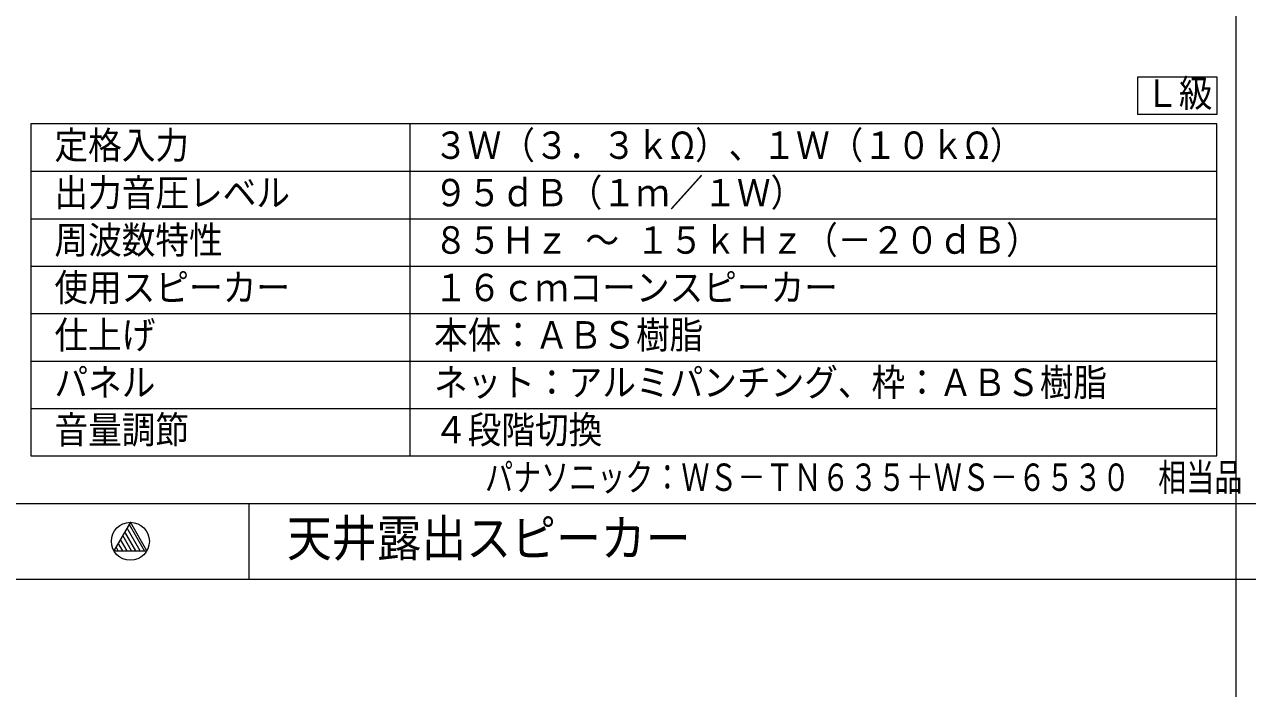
# Model space of a CAD drawing. Units: millimetres on the paper. Extents: x -401 to 401, y -280 to 280.
# Drawn here: x -127.7 to 1.2, y -139.5 to -69.5 of the extents above; entities that cross this region are included whole.
import ezdxf
from ezdxf.enums import TextEntityAlignment as Align

# ---------------------------------------------------------------- set-up
doc = ezdxf.new("R2010")
doc.units = ezdxf.units.MM
for name, color, linetype, lineweight in [('0-1_WAKU', 4, 'Continuous', 9), ('0-3_WAKU-M', 7, 'Continuous', 9), ('0-4_(J)SP', 7, 'Continuous', 9), ('0-7_MOJI1', 7, 'Continuous', 9)]:
    doc.layers.add(name, color=color, linetype=linetype, lineweight=lineweight)
doc.layers.add('0-8_相当品', color=4, linetype='Continuous')
doc.styles.add('ＭＳ ゴシック', font='')
doc.styles.get('ＭＳ ゴシック').set_extended_font_data('MS Gothic')

msp = doc.modelspace()

# ---------------------------------------------------------------- linework, layer by layer
at = {"layer": '0-1_WAKU', "color": 3}
for p, q in [((-127, -80), (-127, -115)), ((-2, -80), (-127, -80)), ((-87, -115), (-87, -80)), ((-2, -115), (-2, -80)), ((-127, -115), (-2, -115))]:
    msp.add_line(p, q, dxfattribs=at)
at = {"layer": '0-1_WAKU'}
for p, q in [((-127, -85), (-2, -85)), ((-127, -90), (-2, -90)), ((-127, -95), (-2, -95)), ((-127, -100), (-2, -100)), ((-127, -105), (-2, -105)), ((-127, -110), (-2, -110))]:
    msp.add_line(p, q, dxfattribs=at)
at = {"layer": '0-3_WAKU-M'}
for p, q in [((0, 240), (0, -240)), ((-387, -120), (387, -120)), ((-104, -120), (-104, -128)), ((-387, -128), (387, -128))]:
    msp.add_line(p, q, dxfattribs=at)
at = {"layer": '0-4_(J)SP'}
for p, q in [((-114.999, -125), (-116.615, -122.2)), ((-116.385, -125), (-117.308, -123.4)), ((-115.923, -125), (-117.077, -123)), ((-115.461, -125), (-116.846, -122.6)), ((-117.77, -125), (-118.001, -124.6)), ((-117.308, -125), (-117.77, -124.2)), ((-116.847, -125), (-117.539, -123.8))]:
    msp.add_line(p, q, dxfattribs=at)
msp.add_lwpolyline([(-116.5, -122), (-118.232, -125), (-114.768, -125)], close=True, dxfattribs=at)
msp.add_circle((-116.5, -124), 2, dxfattribs=at)
at = {"layer": '0-7_MOJI1'}
msp.add_lwpolyline([(-10.321, -75.033), (-2, -75.033), (-2, -79), (-10.321, -79)], close=True, dxfattribs=at)

# ---------------------------------------------------------------- texts
at = {"layer": '0-7_MOJI1', "style": 'ＭＳ ゴシック', "width": 0.9}
for s, height, p in [('Ｌ級', 2.889, (-9.56, -79.072)), ('定格入力', 2.889, (-124.5, -84.555)), ('３Ｗ（３．３ｋΩ）、１Ｗ（１０ｋΩ）', 2.889, (-84.5, -84.555)), ('出力音圧レベル', 2.889, (-124.5, -89.555)), ('９５ｄＢ（１ｍ／１Ｗ）', 2.889, (-84.5, -89.555)), ('周波数特性', 2.889, (-124.5, -94.555)), ('８５Ｈｚ ～ １５ｋＨｚ（－２０ｄＢ）', 2.889, (-84.5, -94.555)), ('使用スピーカー', 2.889, (-124.5, -99.555)), ('１６ｃｍコーンスピーカー', 2.889, (-84.5, -99.555)), ('仕上げ', 2.889, (-124.5, -104.555)), ('本体：ＡＢＳ樹脂', 2.889, (-84.5, -104.555)), ('パネル', 2.889, (-124.5, -109.555)), ('ネット：アルミパンチング、枠：ＡＢＳ樹脂', 2.889, (-84.5, -109.555)), ('音量調節', 2.889, (-124.5, -114.555)), ('４段階切換', 2.889, (-84.5, -114.555)), ('天井露出スピーカー', 3.849, (-100, -126.74))]:
    msp.add_text(s, height=height, dxfattribs=at).set_placement(p, align=Align.BOTTOM_LEFT)
at = {"layer": '0-8_相当品', "style": 'ＭＳ ゴシック', "width": 0.75}
msp.add_text('パナソニック：ＷＳ－ＴＮ６３５＋ＷＳ－６５３０\u3000相当品', height=2.889, dxfattribs=at).set_placement((-79.12, -119.555), align=Align.BOTTOM_LEFT)

doc.saveas('drawing.dxf')
